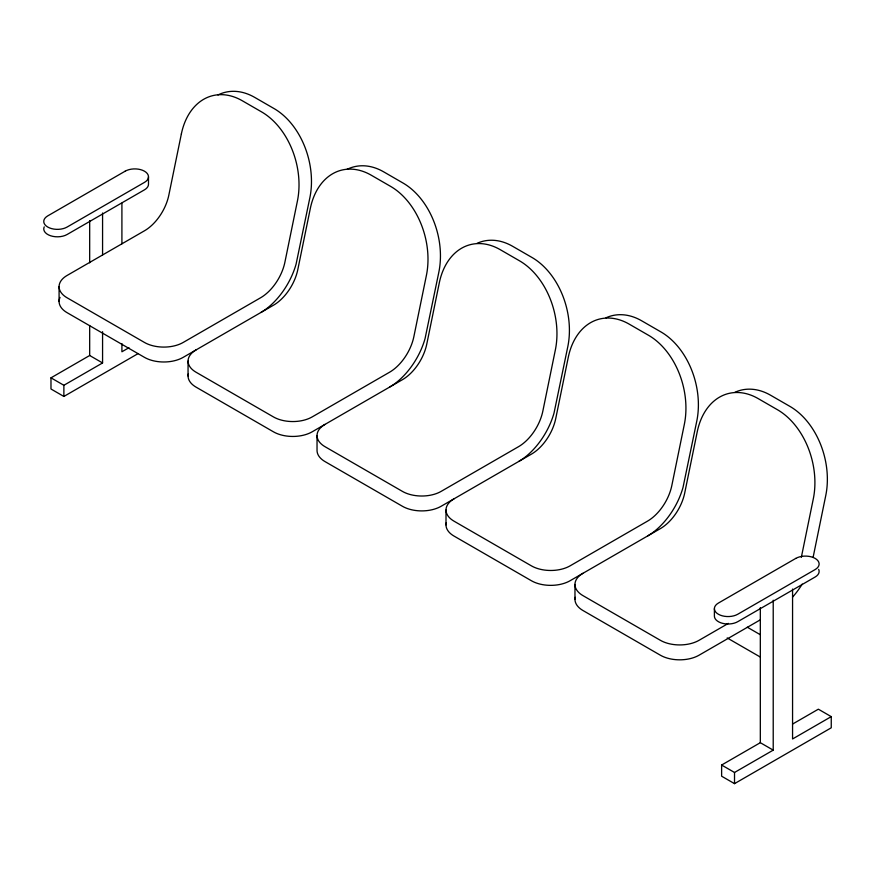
<?xml version="1.0" encoding="UTF-8"?>
<svg xmlns="http://www.w3.org/2000/svg" width="875" height="875" viewBox="0 0 875 875"><rect width="100%" height="100%" fill="white"/><g stroke="black" fill="none" stroke-linecap="round" stroke-linejoin="round"><path stroke-width="1.31" d="M801.336 557.331L813.312 498.827A68.392 48.366 75 0 0 777.459 409.73L758.111 398.562A68.392 48.366 75 0 0 697.233 431.812L684.72 492.975A35.656 20.584 -60 0 1 660.362 528.62L570.084 580.738A27.355 15.794 0 0 1 531.398 580.738L454.016 536.069A27.355 15.794 0 0 1 446.228 522.834M813.159 557.102L825.77 495.491A68.392 48.366 75 0 0 789.917 406.394L770.569 395.227A68.392 48.366 75 0 0 735 392.252M260.914 312.484L264.709 310.045A53.922 31.128 -60 0 0 296.089 264.119L309.881 197.641A68.392 48.366 75 0 0 274.039 108.555L254.691 97.388A68.392 48.366 75 0 0 217.963 94.959M389.878 386.936L393.673 384.508A53.922 31.128 -60 0 0 425.064 338.581L438.856 272.103A68.392 48.366 75 0 0 403.003 183.017L383.666 171.839A68.392 48.366 75 0 0 346.938 169.422M518.853 461.398L522.648 458.97A53.922 31.128 -60 0 0 554.028 413.044L567.82 346.566A68.392 48.366 75 0 0 531.978 257.469L512.63 246.302A68.392 48.366 75 0 0 477.061 243.337M647.817 535.861L651.623 533.422A53.922 31.128 -60 0 0 683.003 487.495L696.795 421.028A68.392 48.366 75 0 0 660.953 331.931L641.605 320.764A68.392 48.366 75 0 0 606.025 317.789M138.195 353.544L63.875 396.452L50.98 389.003L50.98 377.836L89.677 355.502L102.572 362.95L102.572 331.68M50.98 377.836L63.875 385.284L102.572 362.95M128.953 347.714L121.909 351.772L121.909 343.623M728.372 623.383L699.059 640.303A27.355 15.794 0 0 1 660.362 640.303L582.98 595.634A27.355 15.794 0 0 1 582.98 573.289M760.298 619.839L699.059 655.2A27.355 15.794 0 0 1 660.362 655.2L582.98 610.52A27.355 15.794 0 0 1 575.203 597.297M792.564 724.073L818.355 709.188L831.25 716.636L831.25 727.803L734.519 783.65L721.623 776.202L721.623 765.034L760.32 742.689L773.216 750.138L773.216 600.217M721.623 765.034L734.519 772.472L773.216 750.138M831.25 716.636L792.564 738.97L792.564 589.05M747.305 627.211L760.32 634.725M727.191 637.941L760.32 657.059M760.32 607.644L760.32 742.689M734.519 772.472L734.519 783.65M714.394 608.661L714.394 616.109A13.683 7.897 0 0 0 722.837 623.405A13.683 7.897 0 0 0 737.745 621.688L815.128 577.019A13.683 7.897 0 0 0 818.672 569.384M574.973 584.467L574.973 599.353M445.998 510.005L445.998 524.891M317.034 435.542L317.034 450.439A27.355 15.794 0 0 0 325.041 461.606L402.423 506.275A27.355 15.794 0 0 0 441.12 506.275L531.398 454.158A35.656 20.584 -60 0 0 555.745 418.523L568.269 357.35A68.392 48.366 75 0 1 629.147 324.1L648.495 335.267A68.392 48.366 75 0 1 684.337 424.364L671.825 485.538A35.656 20.584 -60 0 1 647.467 521.172L570.084 565.852A27.355 15.794 0 0 1 531.398 565.852L454.016 521.172A27.355 15.794 0 0 1 454.016 498.837M188.059 361.08L188.059 375.977M148.487 176.794L148.487 184.242A13.683 7.897 0 0 1 144.484 189.82L67.102 234.5A13.683 7.897 0 0 1 50.586 235.758A13.683 7.897 0 0 1 44.22 226.866M121.909 203.197L121.909 243.808M102.572 213.008L102.572 254.975M89.677 220.566L89.677 262.817M89.677 325.511L89.677 355.502M63.875 385.284L63.875 396.452M59.084 286.617L59.084 301.514M802.2 584.106A53.922 31.128 -60 0 1 792.553 597.122M325.041 424.375A27.355 15.794 0 0 0 325.041 446.709L402.423 491.389A27.355 15.794 0 0 0 441.12 491.389L518.492 446.709A35.656 20.584 -60 0 0 542.85 411.075L555.362 349.902A68.392 48.366 75 0 0 519.52 260.816L500.172 249.638A68.392 48.366 75 0 0 439.294 282.887L426.781 344.061A35.656 20.584 -60 0 1 402.423 379.695L312.145 431.823A27.355 15.794 0 0 1 273.459 431.823L196.077 387.144A27.355 15.794 0 0 1 188.289 373.909M196.077 349.913A27.355 15.794 0 0 0 196.077 372.247L273.459 416.927A27.355 15.794 0 0 0 312.145 416.927L389.528 372.247A35.656 20.584 -60 0 0 413.875 336.613L426.398 275.439A68.392 48.366 75 0 0 390.556 186.353L371.208 175.186A68.392 48.366 75 0 0 310.33 208.425L297.806 269.598A35.656 20.584 -60 0 1 273.459 305.233L183.17 357.361A27.355 15.794 0 0 1 144.484 357.361L67.102 312.681A27.355 15.794 0 0 1 60.025 297.423M181.355 133.973L168.831 195.136A35.656 20.584 -60 0 1 144.484 230.781L67.102 275.45A27.355 15.794 0 0 0 67.102 297.795L144.484 342.464A27.355 15.794 0 0 0 183.17 342.464L260.553 297.795A35.656 20.584 -60 0 0 284.911 262.15L297.423 200.987A68.392 48.366 75 0 0 261.581 111.891L242.233 100.723A68.392 48.366 75 0 0 181.355 133.973M125.136 171.205L47.753 215.884A13.683 7.897 0 0 0 47.753 227.052A13.683 7.897 0 0 0 67.102 227.052L144.484 182.372A13.683 7.897 0 0 0 144.484 171.205A13.683 7.897 0 0 0 125.136 171.205M795.78 558.403L718.397 603.072A13.683 7.897 0 0 0 718.397 614.25A13.683 7.897 0 0 0 737.745 614.25L815.128 569.57A13.683 7.897 0 0 0 815.128 558.403A13.683 7.897 0 0 0 795.78 558.403"/></g></svg>
